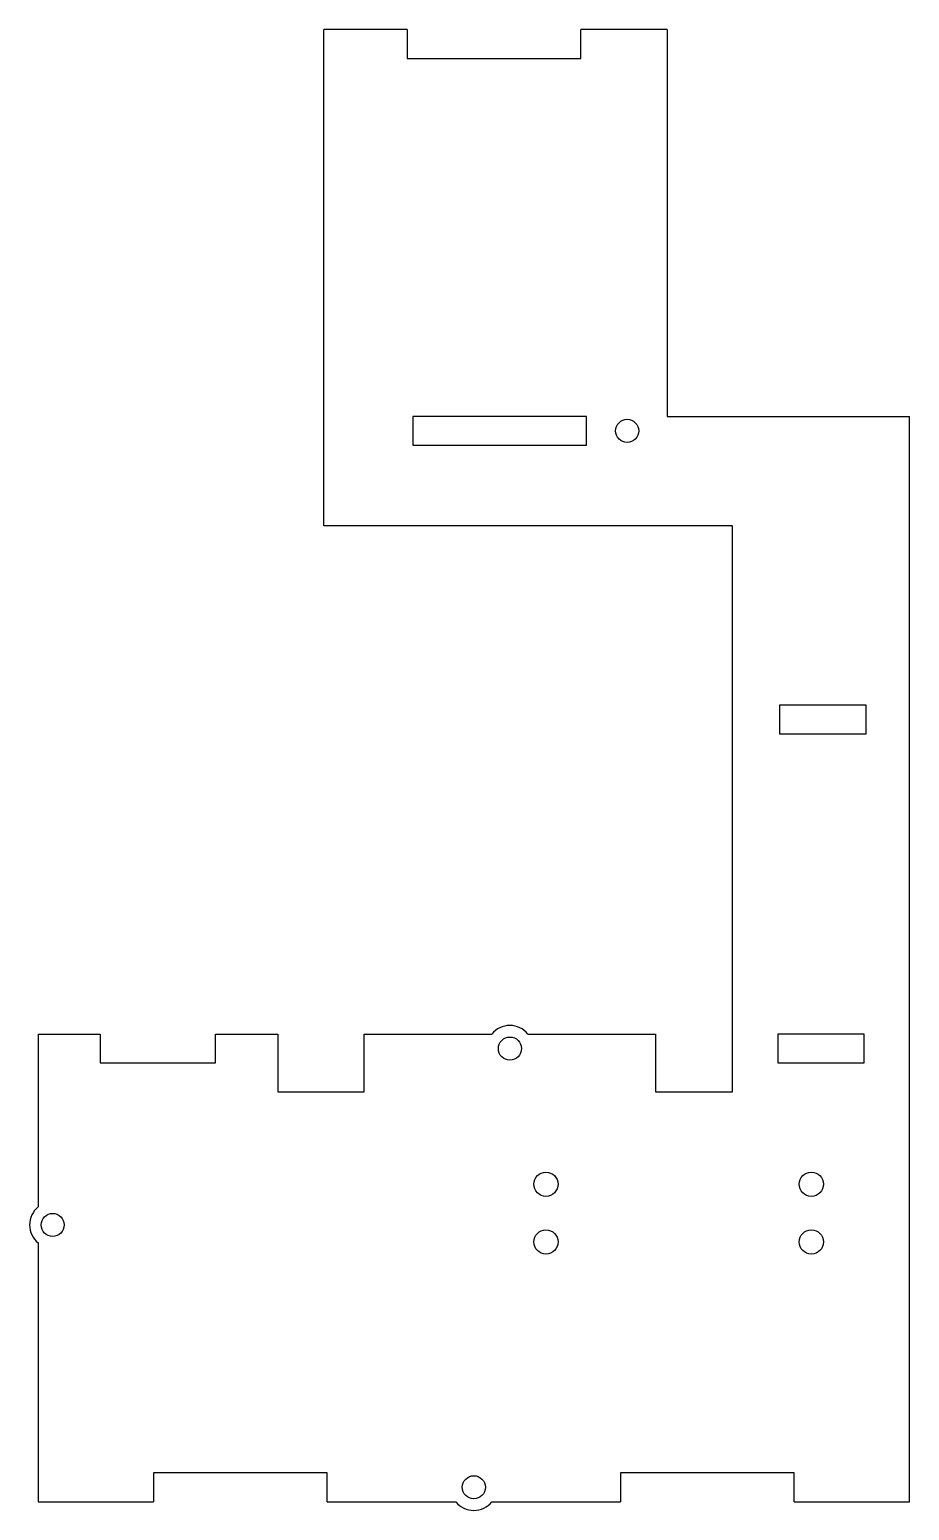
# Model space of a CAD drawing. Header units: millimetres. Extents: x -77 to 76, y -129 to 128.
import ezdxf

# ---------------------------------------------------------------- set-up
doc = ezdxf.new("R2010")
doc.units = ezdxf.units.MM

msp = doc.modelspace()

# ---------------------------------------------------------------- linework, layer by layer
at = {"color": 7, "linetype": 'Continuous', "lineweight": 25}
for p, q in [((-26.01, 41.55), (-26.01, 127.5)), ((-11.55, 127.5), (-26.01, 127.5)), ((-11.55, 127.5), (-11.55, 122.5)), ((18.55, 122.5), (18.55, 127.5)), ((33.5, 127.5), (18.55, 127.5)), ((33.5, 127.5), (33.5, 60.5)), ((-11.55, 122.5), (18.55, 122.5)), ((19.52, 60.51), (-10.57, 60.51)), ((-10.57, 60.51), (-10.57, 55.5)), ((19.52, 55.5), (19.52, 60.51)), ((33.5, 60.5), (75.5, 60.5)), ((75.5, -127.5), (75.5, 60.5)), ((-10.57, 55.5), (19.52, 55.5)), ((44.85, 41.55), (-26.01, 41.55)), ((44.85, -56.5), (44.85, 41.55)), ((68, 10.5), (53, 10.5)), ((53, 10.5), (53, 5.5)), ((68, 5.5), (68, 10.5)), ((53, 5.5), (68, 5.5)), ((-75.5, -46.5), (-64.75, -46.5)), ((-75.5, -46.5), (-75.5, -76.44)), ((-64.75, -46.5), (-64.75, -51.5)), ((-44.75, -51.5), (-44.75, -46.5)), ((-44.75, -46.5), (-34, -46.5)), ((-34, -46.5), (-34, -56.5)), ((-19, -56.5), (-19, -46.5)), ((-19, -46.5), (3.13, -46.5)), ((9.37, -46.5), (31.5, -46.5)), ((31.5, -46.5), (31.5, -56.5)), ((67.67, -46.5), (52.67, -46.5)), ((52.67, -46.5), (52.67, -51.5)), ((67.67, -51.5), (67.67, -46.5)), ((-64.75, -51.5), (-44.75, -51.5)), ((52.67, -51.5), (67.67, -51.5)), ((-34, -56.5), (-19, -56.5)), ((31.5, -56.5), (44.85, -56.5)), ((-75.5, -82.68), (-75.5, -127.5)), ((-25.45, -122.5), (-55.55, -122.5)), ((-55.55, -122.5), (-55.55, -127.5)), ((-25.45, -127.5), (-25.45, -122.5)), ((55.55, -122.5), (25.45, -122.5)), ((25.45, -122.5), (25.45, -127.5)), ((55.55, -127.5), (55.55, -122.5)), ((-75.5, -127.5), (-55.55, -127.5)), ((-25.45, -127.5), (-3.12, -127.5)), ((3.12, -127.5), (25.45, -127.5)), ((55.55, -127.5), (75.5, -127.5))]:
    msp.add_line(p, q, dxfattribs=at)
for centre, radius in [((26.58, 58), 2), ((6.25, -49), 2), ((12.5, -72.5), 2.1), ((58.5, -72.5), 2.1), ((-73, -79.56), 2), ((12.5, -82.5), 2.1), ((58.5, -82.5), 2.1), ((0, -125), 2)]:
    msp.add_circle(centre, radius, dxfattribs=at)
for centre, start, end in [((6.25, -49), 38.6822, 141.3178), ((-73, -79.56), 128.6822, 231.3178), ((0, -125), 218.6822, 321.3178)]:
    msp.add_arc(centre, 4, start, end, dxfattribs=at)

doc.saveas('drawing.dxf')
